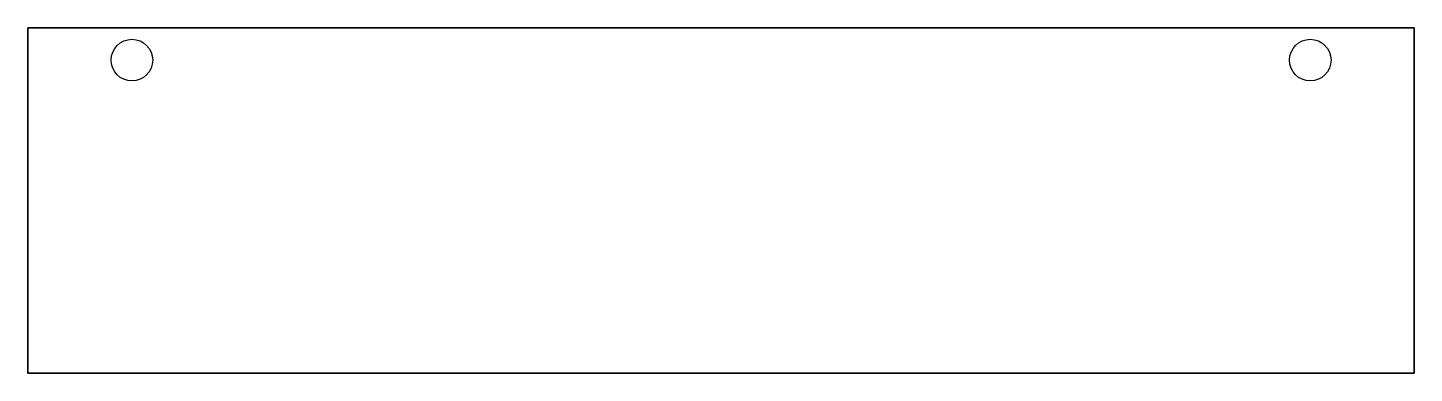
# Model space of a CAD drawing. Header units: millimetres. Extents: x 0 to 200, y -3 to 47.
import ezdxf

# ---------------------------------------------------------------- set-up
doc = ezdxf.new("R2010")
doc.units = ezdxf.units.MM
doc.layers.get('0').update_dxf_attribs({"linetype": 'CONTINUOUS'})

msp = doc.modelspace()

# ---------------------------------------------------------------- linework, layer by layer
for points in [[(0, 46.84), (200, 46.84), (200, -3), (0, -3)], [(200, 46.84), (0, 46.84), (0, -3), (200, -3)]]:
    msp.add_lwpolyline(points, close=True)
for centre in [(15.03, 42.17), (15.03, 42.17), (185, 42.17), (185, 42.17)]:
    msp.add_circle(centre, 3)

doc.saveas('drawing.dxf')
